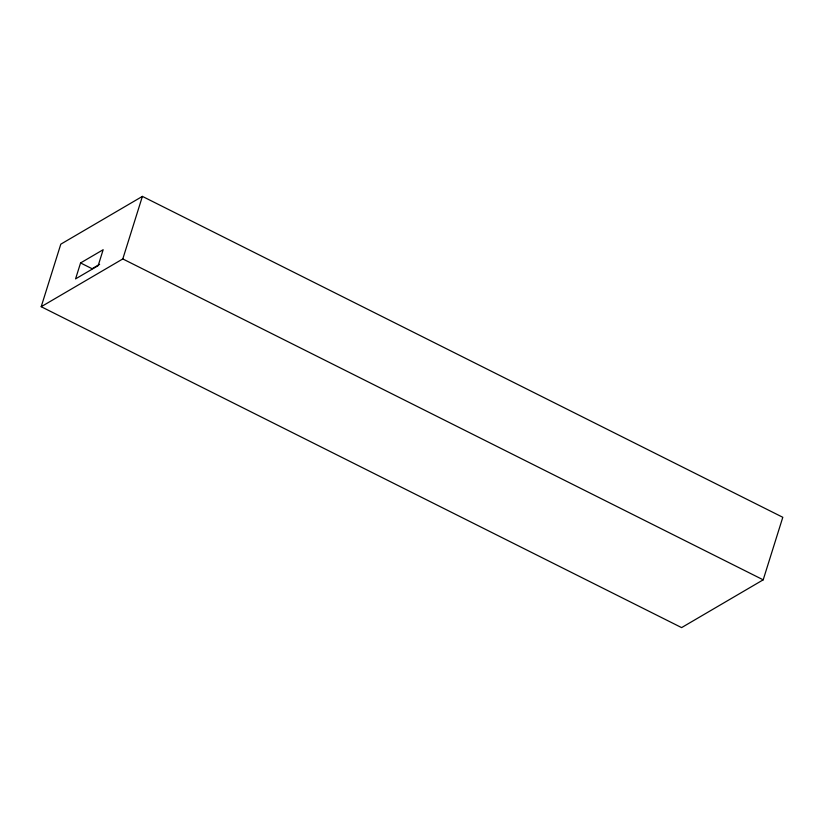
<?xml version="1.0" encoding="UTF-8"?>
<svg xmlns="http://www.w3.org/2000/svg" width="824" height="824" viewBox="0 0 824 824"><rect width="100%" height="100%" fill="white"/><g stroke="black" fill="none" stroke-linecap="round" stroke-linejoin="round"><path stroke-width="1.24" d="M41.2 306.713L60.801 244.172L142.398 196.39L782.8 517.287L763.199 579.828L681.602 627.61L41.2 306.713L122.797 258.942L142.398 196.39M80.567 262.949L75.571 278.883L98.169 265.647L103.155 249.724L80.567 262.949L92.103 268.727L99.632 264.319M122.797 258.942L763.199 579.828"/></g></svg>
